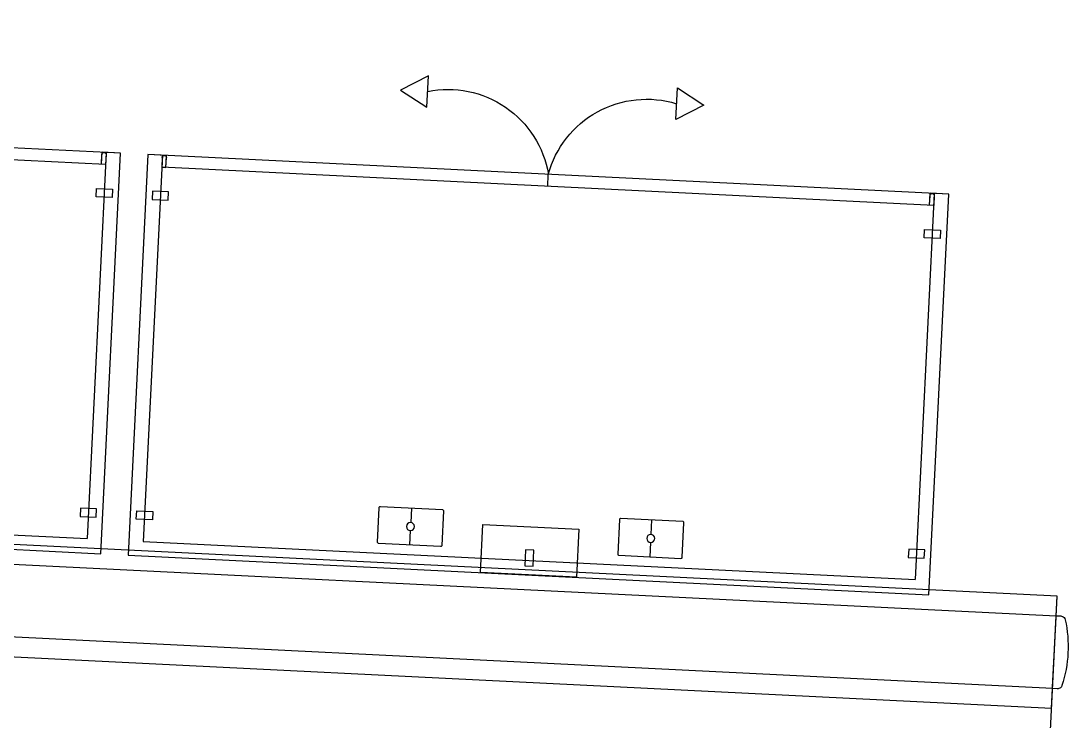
# Model space of a CAD drawing. Extents: x -1.7 to 87, y -33.6 to 19.
# Drawn here: x 19.327 to 20.635, y 1.798 to 2.671 of the extents above; entities that cross this region are included whole.
import ezdxf

# ---------------------------------------------------------------- set-up
doc = ezdxf.new("R2010")
doc.units = 0
doc.linetypes.add('HIDDEN', pattern=[0.375, 0.25, -0.125])
doc.layers.add('AR-MOB', color=2, linetype='Continuous')

# ---------------------------------------------------------------- blocks, each defined once
blk = doc.blocks.new('ARMÁRIO BAIXO')
at = {"color": 2}
for p, q in [((751.1822, 820.4813), (751.1822, 820.9813)), ((751.1822, 820.9813), (752.1822, 820.9813)), ((752.1822, 820.9813), (752.1822, 820.4813)), ((752.1822, 820.4813), (751.1822, 820.4813)), ((752.1822, 820.4813), (752.159, 820.4813))]:
    blk.add_line(p, q, dxfattribs=at)
at = {"color": 1, "ltscale": 0.03}
for p, q in [((751.2002, 820.4813), (751.2002, 820.9633)), ((751.2002, 820.9633), (752.1642, 820.9633)), ((752.1642, 820.4813), (752.1642, 820.9633)), ((751.5322, 820.9333), (751.5322, 820.9513)), ((751.8322, 820.9333), (751.8322, 820.9513)), ((751.5322, 820.9053), (751.5322, 820.9233)), ((751.8322, 820.9053), (751.8322, 820.9233)), ((752.1642, 820.4963), (751.2002, 820.4963)), ((751.6822, 820.4963), (751.6822, 820.4813))]:
    blk.add_line(p, q, dxfattribs=at)
at = {"color": 1, "linetype": 'HIDDEN', "ltscale": 0.005}
for p, q in [((751.2002, 820.4839), (751.2002, 820.4963)), ((751.2002, 820.4963), (751.2054, 820.4963)), ((751.2054, 820.4963), (751.2054, 820.4813)), ((751.2054, 820.4963), (751.2054, 820.4839)), ((751.6822, 820.4963), (751.6822, 820.4813)), ((752.159, 820.4963), (752.159, 820.4813)), ((752.159, 820.4963), (752.159, 820.4813)), ((752.159, 820.4963), (752.159, 820.4839)), ((752.1642, 820.4963), (752.159, 820.4963)), ((752.1642, 820.4839), (752.1642, 820.4963))]:
    blk.add_line(p, q, dxfattribs=at)
at = {"color": 3}
blk.add_line((751.2054, 820.4813), (751.1822, 820.4813), dxfattribs=at)
at = {"color": 1, "ltscale": 0.03}
blk.add_lwpolyline([(751.6222, 820.9213), (751.7422, 820.9213), (751.7422, 820.9813), (751.6222, 820.9813)], close=True, dxfattribs=at)
at = {"color": 1, "linetype": 'HIDDEN', "ltscale": 0.005}
for points in [[(751.677, 820.9501), (751.677, 820.97), (751.6874, 820.97), (751.6874, 820.9501)], [(751.2102, 820.936), (751.1902, 820.936), (751.1902, 820.9256), (751.2102, 820.9256)], [(752.1542, 820.936), (752.1742, 820.936), (752.1742, 820.9256), (752.1542, 820.9256)], [(751.2102, 820.5266), (751.1902, 820.5266), (751.1902, 820.537), (751.2102, 820.537)], [(752.1542, 820.5266), (752.1742, 820.5266), (752.1742, 820.537), (752.1542, 820.537)]]:
    blk.add_lwpolyline(points, close=True, dxfattribs=at)
at = {"color": 1, "ltscale": 0.03}
for points in [[(751.5725, 820.9068), (751.5725, 820.9498, 0.414214), (751.571, 820.9513), (751.4935, 820.9513, 0.414214), (751.492, 820.9498), (751.492, 820.9068, 0.414214), (751.4935, 820.9053), (751.571, 820.9053, 0.414214)], [(751.792, 820.9068), (751.792, 820.9498, -0.414214), (751.7935, 820.9513), (751.871, 820.9513, -0.414214), (751.8725, 820.9498), (751.8725, 820.9068, -0.414214), (751.871, 820.9053), (751.7935, 820.9053, -0.414214)]]:
    blk.add_lwpolyline(points, format="xyb", close=True, dxfattribs=at)
at = {"color": 1}
for points in [[(751.4928, 820.3854), (751.5269, 820.4051), (751.5269, 820.3658)], [(751.8716, 820.3854), (751.8376, 820.4051), (751.8376, 820.3658)]]:
    blk.add_lwpolyline(points, close=True, dxfattribs=at)
at = {"color": 1, "ltscale": 0.03}
for centre in [(751.5322, 820.9283), (751.8322, 820.9283)]:
    blk.add_circle(centre, 0.005, dxfattribs=at)
at = {"color": 1, "linetype": 'HIDDEN', "ltscale": 0.005}
for centre in [(751.2028, 820.4839), (752.1616, 820.4839)]:
    blk.add_arc(centre, 0.0026, 179.7249, 0.2751, dxfattribs=at)
at = {"color": 1}
for centre, start, end in [((751.5582, 820.5085), 255.7196, 347.6451), ((751.8062, 820.5085), 192.3549, 284.2804)]:
    blk.add_arc(centre, 0.127, start, end, dxfattribs=at)
blk = doc.blocks.new('ar-mob.33')
at = {"color": 1}
for p, q in [((43.9682, -4.3999), (43.9682, -4.4056)), ((43.9682, -4.4056), (43.9699, -4.4056)), ((43.9699, -4.4056), (44.0575, -4.4056)), ((44.0575, -4.4056), (44.0592, -4.4056)), ((44.0592, -4.4056), (44.0592, -4.3999))]:
    blk.add_line(p, q, dxfattribs=at)
for points in [[(43.9699, -4.3957), (43.9699, -4.3957, 0.194191), (43.9682, -4.3999)], [(43.9726, -4.3941), (43.9726, -4.3941, 0.134874), (43.9699, -4.3957)], [(44.0548, -4.3941), (44.0548, -4.3941, 0.134348), (43.9726, -4.3941)], [(44.0575, -4.3957), (44.0575, -4.3957, 0.134906), (44.0548, -4.3941)], [(44.0592, -4.3999), (44.0592, -4.3999, 0.194191), (44.0575, -4.3957)]]:
    blk.add_lwpolyline(points, format="xyb", dxfattribs=at)
at = {"color": 2}
blk.add_lwpolyline([(44.0837, -6.2056), (43.2137, -6.2056), (43.2137, -4.4056), (44.0837, -4.4056)], dxfattribs=at)
blk.add_lwpolyline([(43.9437, -6.2056), (43.9437, -4.4056), (44.0837, -4.4056), (44.0837, -6.2056)], close=True, dxfattribs=at)
at = {"color": 1}
blk.add_lwpolyline([(43.9687, -6.2056), (43.9687, -4.4056), (44.0587, -4.4056), (44.0587, -6.2056)], close=True, dxfattribs=at)

msp = doc.modelspace()

# ---------------------------------------------------------------- block references
at = {"layer": 'AR-MOB', "xscale": -1}
for name, p, rotation in [('ARMÁRIO BAIXO', (-691.2557, 859.1646), 177.1667377501005), ('ARMÁRIO BAIXO', (-690.2229, 859.1135), 177.1667377501005), ('ar-mob.33', (22.8402, -42.2936), 267.1667377500952)]:
    msp.add_blockref(name, p, dxfattribs=dict(at, rotation=rotation))

doc.saveas('drawing.dxf')
